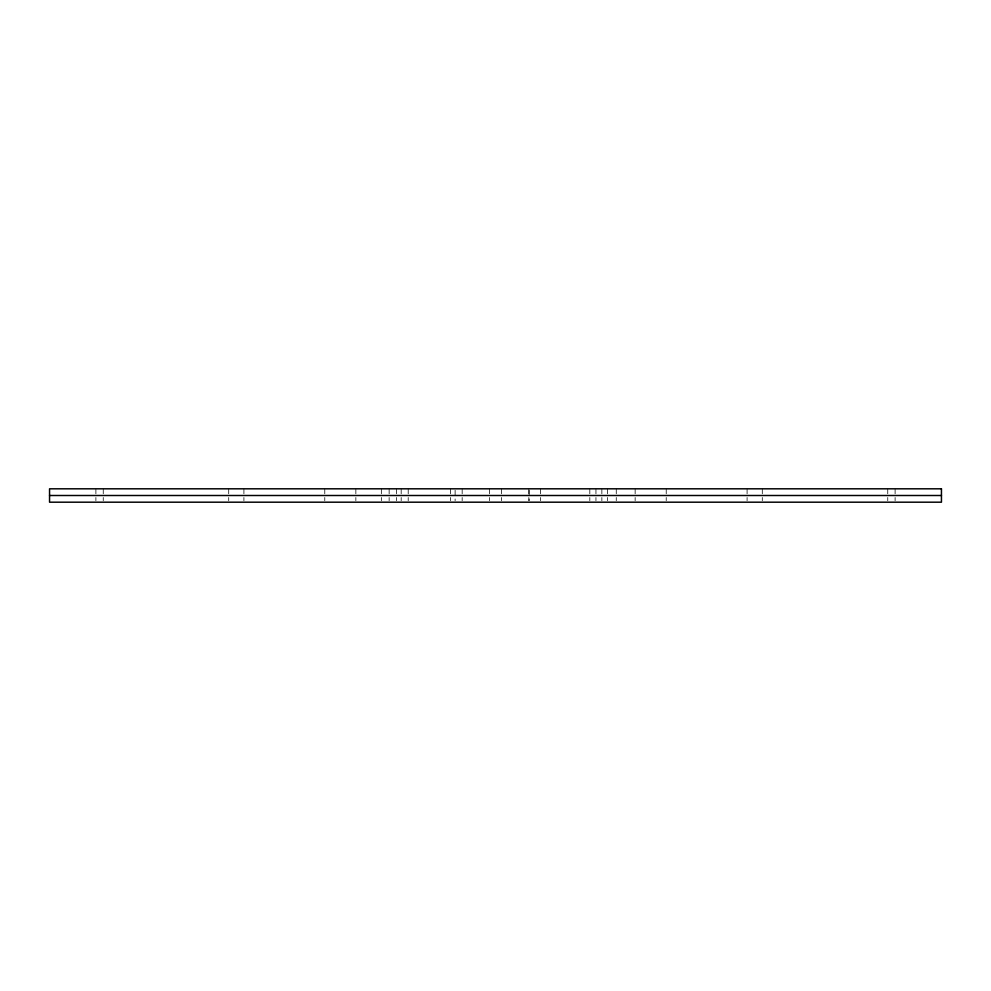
<?xml version="1.0" encoding="UTF-8"?>
<svg xmlns="http://www.w3.org/2000/svg" width="991" height="991" viewBox="0 0 991 991"><rect width="100%" height="100%" fill="white"/><g stroke="black" fill="none" stroke-linecap="round" stroke-linejoin="round"><path stroke-width="0.74" stroke-dasharray="4.96 3.72" d="M895.108 488.811L895.108 500.703M887.75 488.811L887.75 500.703M762.29 488.811L762.29 500.703M747.09 488.811L747.09 500.703M666.225 488.811L666.225 500.703M635.144 488.811L635.144 500.703M616.266 488.811L616.266 500.703M607.545 488.811L607.545 500.703M601.859 488.811L601.859 500.703M595.95 488.811L595.95 500.703M589.818 488.811L589.818 500.703M540.429 488.811L540.429 500.703M529.157 490.297L529.157 500.703M528.835 488.811L528.835 500.703M501.52 488.811L501.52 500.703M489.48 488.811L489.48 500.703M462.165 488.811L462.165 500.703M455.117 490.297L455.117 500.703M450.571 488.811L450.571 500.703M408.205 488.811L408.205 500.703M401.182 488.811L401.182 500.703M396.611 488.811L396.611 500.703M389.141 488.811L389.141 500.703M381.349 488.811L381.349 500.703M355.856 488.811L355.856 500.703M324.775 488.811L324.775 500.703M243.91 488.811L243.91 500.703M228.71 488.811L228.71 500.703M103.25 488.811L103.25 500.703M95.892 488.811L95.892 500.703"/><path stroke-width="1.49" d="M49.55 495.5L941.45 495.5M941.45 488.811L49.55 488.811L49.55 502.189L941.45 502.189L941.45 488.811"/></g></svg>
